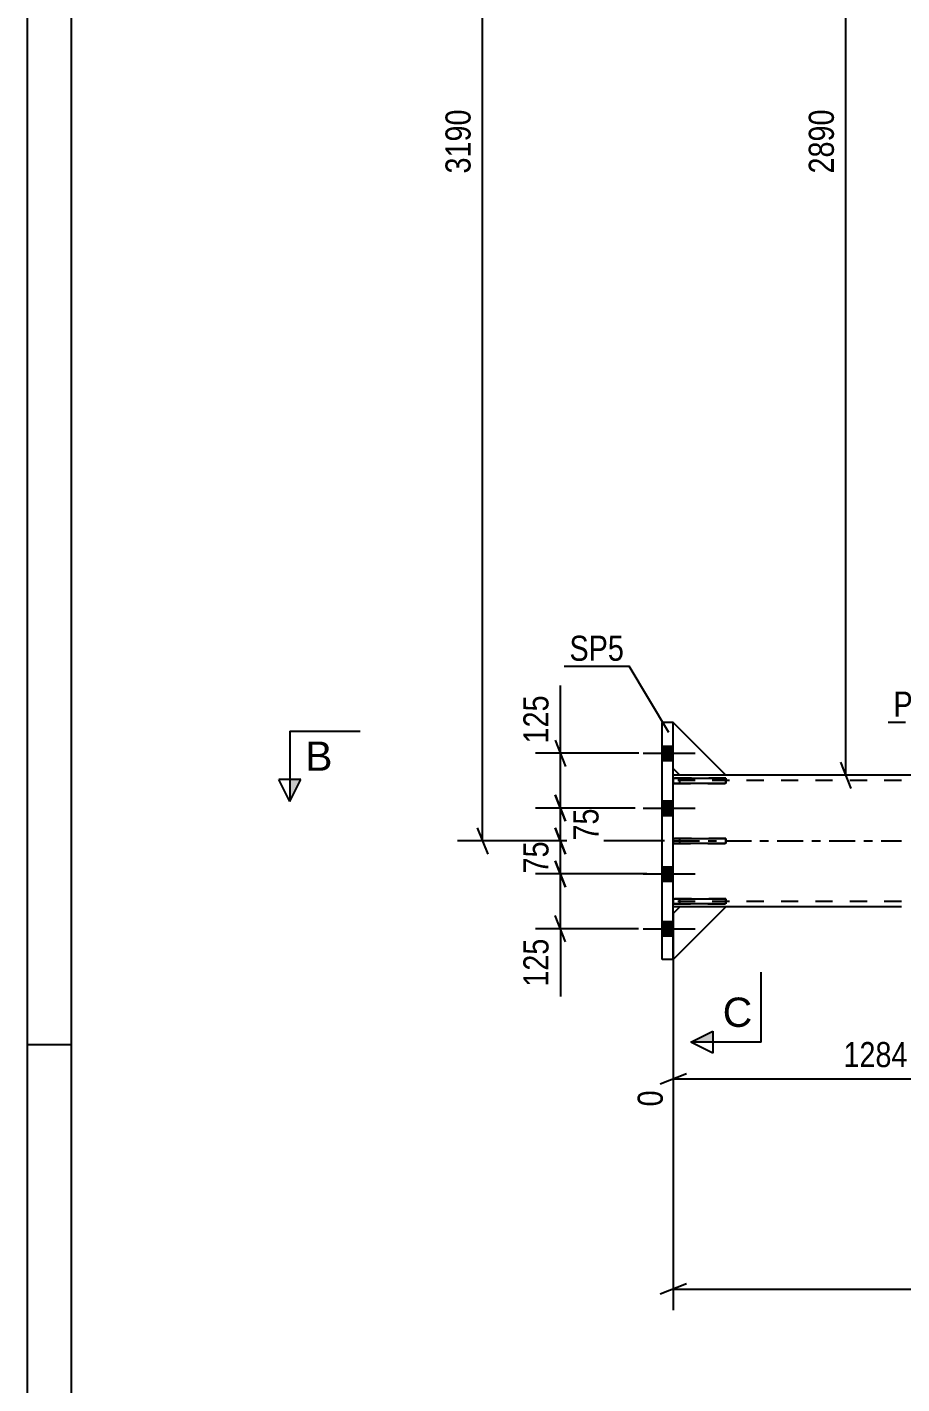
# Model space of a CAD drawing. Header units: millimetres. Extents: x 0 to 1189, y 0 to 841.
# Drawn here: x 0 to 99.7, y 408.3 to 563 of the extents above; entities that cross this region are included whole.
import ezdxf

# ---------------------------------------------------------------- set-up
doc = ezdxf.new("R2010")
doc.units = ezdxf.units.MM
doc.linetypes.add('DXK_LINE_DOT2', pattern=[3.9198, 1.9599, -1.9599])
doc.linetypes.add('DXK_LINE_DOT3', pattern=[5.9187, 2.979, -0.9799, 0.9799, -0.9799])
doc.styles.add('Arial', font='arial.ttf', dxfattribs={"height": 0.2})
doc.styles.add('Arial Narrow', font='ARIALN.TTF', dxfattribs={"height": 0.2})

# ---------------------------------------------------------------- blocks, each defined once
blk = doc.blocks.new('Unknown-814738513-1135')
at = {"color": 5, "linetype": 'Continuous'}
for p, q in [((0, 841), (0, 0)), ((5, 836), (5, 5)), ((5, 447), (0, 447))]:
    blk.add_line(p, q, dxfattribs=at)
blk = doc.blocks.new('Bolt-814738513-4266 - 4109')
at = {"linetype": 'Continuous'}
for points in [[(72.38, 481.05), (72.38, 479.4), (73.63, 479.4), (73.63, 481.05)], [(72.38, 481.05), (72.38, 479.4), (73.63, 479.4), (73.63, 481.05)], [(72.38, 481.05), (72.38, 479.4), (73.63, 479.4), (73.63, 481.05)], [(72.38, 474.8), (72.38, 473.15), (73.63, 473.15), (73.63, 474.8)], [(72.38, 474.8), (72.38, 473.15), (73.63, 473.15), (73.63, 474.8)], [(72.38, 467.3), (72.38, 465.65), (73.63, 465.65), (73.63, 467.3)], [(72.38, 467.3), (72.38, 465.65), (73.63, 465.65), (73.63, 467.3)], [(72.38, 461.05), (72.38, 459.4), (73.63, 459.4), (73.63, 461.05)], [(72.38, 461.05), (72.38, 459.4), (73.63, 459.4), (73.63, 461.05)], [(72.38, 461.05), (72.38, 459.4), (73.63, 459.4), (73.63, 461.05)]]:
    blk.add_hatch(color=1, dxfattribs=at).paths.add_polyline_path(points)
at = {"color": 1, "linetype": 'Continuous'}
for p, q in [((72.38, 481.05), (73.63, 481.05)), ((72.38, 481.05), (73.63, 481.05)), ((72.38, 481.05), (73.63, 481.05)), ((70.18, 480.23), (76.13, 480.23)), ((70.18, 480.23), (76.13, 480.23)), ((70.18, 480.23), (76.13, 480.23)), ((72.38, 479.4), (73.63, 479.4)), ((72.38, 479.4), (73.63, 479.4)), ((72.38, 479.4), (73.63, 479.4)), ((70.18, 473.98), (76.13, 473.98)), ((70.18, 473.98), (76.13, 473.98)), ((72.38, 474.8), (73.63, 474.8)), ((72.38, 474.8), (73.63, 474.8)), ((72.38, 473.15), (73.63, 473.15)), ((72.38, 473.15), (73.63, 473.15)), ((72.38, 467.3), (73.63, 467.3)), ((72.38, 467.3), (73.63, 467.3)), ((70.18, 466.48), (76.13, 466.48)), ((70.18, 466.48), (76.13, 466.48)), ((72.38, 465.65), (73.63, 465.65)), ((72.38, 465.65), (73.63, 465.65)), ((72.38, 461.05), (73.63, 461.05)), ((72.38, 461.05), (73.63, 461.05)), ((72.38, 461.05), (73.63, 461.05)), ((70.18, 460.23), (76.13, 460.23)), ((70.18, 460.23), (76.13, 460.23)), ((70.18, 460.23), (76.13, 460.23)), ((72.38, 459.4), (73.63, 459.4)), ((72.38, 459.4), (73.63, 459.4)), ((72.38, 459.4), (73.63, 459.4))]:
    blk.add_line(p, q, dxfattribs=at)
blk = doc.blocks.new('Part-814738513-4378 - 4109')
at = {"color": 7, "linetype": 'DXK_LINE_DOT2'}
for p, q in [((79.63, 477.4), (73.63, 477.4)), ((73.63, 477.4), (73.63, 476.8)), ((73.63, 476.8), (79.63, 476.8)), ((74.38, 476.8), (74.38, 477.4)), ((79.63, 476.8), (79.63, 477.4))]:
    blk.add_line(p, q, dxfattribs=at)
blk = doc.blocks.new('Part-814738513-4376 - 4109')
at = {"color": 2, "linetype": 'Continuous'}
for p, q in [((73.63, 463.05), (73.63, 463.65)), ((73.63, 463.65), (79.63, 463.65)), ((79.63, 463.05), (73.63, 463.05)), ((79.63, 463.65), (79.63, 463.05))]:
    blk.add_line(p, q, dxfattribs=at)
at = {"color": 7, "linetype": 'DXK_LINE_DOT2'}
blk.add_line((74.38, 463.05), (74.38, 463.65), dxfattribs=at)
blk = doc.blocks.new('Part-814738513-4331 - 4109')
at = {"color": 2, "linetype": 'Continuous'}
for p, q in [((99.63, 477.73), (73.63, 477.73)), ((74.38, 462.73), (73.63, 462.73)), ((99.63, 462.73), (79.63, 462.73))]:
    blk.add_line(p, q, dxfattribs=at)
at = {"color": 7, "linetype": 'DXK_LINE_DOT2'}
for p, q in [((73.63, 462.73), (73.63, 477.73)), ((99.63, 477.13), (73.63, 477.13)), ((99.63, 463.33), (73.63, 463.33)), ((79.63, 462.73), (74.38, 462.73))]:
    blk.add_line(p, q, dxfattribs=at)
at = {"color": 7, "linetype": 'DXK_LINE_DOT3'}
blk.add_line((73.63, 470.23), (99.63, 470.23), dxfattribs=at)
blk = doc.blocks.new('Part-814738513-4377 - 4109')
at = {"color": 7, "linetype": 'DXK_LINE_DOT2'}
for p, q in [((79.63, 470.53), (73.63, 470.53)), ((73.63, 470.53), (73.63, 469.93)), ((74.38, 469.93), (74.38, 470.53)), ((79.63, 469.93), (79.63, 470.53)), ((73.63, 469.93), (79.63, 469.93))]:
    blk.add_line(p, q, dxfattribs=at)
blk = doc.blocks.new('Part-814738513-4379 - 4109')
at = {"color": 7, "linetype": 'DXK_LINE_DOT2'}
for p, q in [((79.63, 463.65), (73.63, 463.65)), ((73.63, 463.65), (73.63, 463.05)), ((73.63, 463.05), (79.63, 463.05)), ((74.38, 463.05), (74.38, 463.65)), ((79.63, 463.05), (79.63, 463.65))]:
    blk.add_line(p, q, dxfattribs=at)
blk = doc.blocks.new('Part-814738513-4406 - 4109')
at = {"color": 7, "linetype": 'DXK_LINE_DOT2'}
for p, q in [((74.38, 462.73), (73.63, 461.98)), ((73.63, 456.73), (79.63, 462.73)), ((79.63, 462.73), (74.38, 462.73)), ((73.63, 461.98), (73.63, 456.73))]:
    blk.add_line(p, q, dxfattribs=at)
blk = doc.blocks.new('Part-814738513-4409 - 4109')
at = {"color": 2, "linetype": 'Continuous'}
for p, q in [((73.63, 461.98), (74.38, 462.73)), ((73.63, 456.73), (79.63, 462.73)), ((79.63, 462.73), (74.38, 462.73))]:
    blk.add_line(p, q, dxfattribs=at)
at = {"color": 7, "linetype": 'DXK_LINE_DOT2'}
blk.add_line((73.63, 456.73), (73.63, 461.98), dxfattribs=at)
blk = doc.blocks.new('Part-814738513-4412 - 4109')
at = {"color": 7, "linetype": 'DXK_LINE_DOT2'}
for p, q in [((73.63, 478.48), (73.63, 483.73)), ((73.63, 483.73), (79.63, 477.73)), ((74.38, 477.73), (73.63, 478.48)), ((79.63, 477.73), (74.38, 477.73))]:
    blk.add_line(p, q, dxfattribs=at)
blk = doc.blocks.new('Part-814738513-4415 - 4109')
at = {"color": 2, "linetype": 'Continuous'}
for p, q in [((79.63, 477.73), (73.63, 483.73)), ((74.38, 477.73), (73.63, 478.48)), ((79.63, 477.73), (74.38, 477.73))]:
    blk.add_line(p, q, dxfattribs=at)
at = {"color": 7, "linetype": 'DXK_LINE_DOT2'}
for p in [(73.63, 478.48), (73.63, 483.73), (73.63, 483.73)]:
    blk.add_line(p, (73.63, 483.73), dxfattribs=at)
blk = doc.blocks.new('Part-814738513-4416 - 4109')
at = {"color": 2, "linetype": 'Continuous'}
for p, q in [((73.63, 469.93), (73.63, 470.53)), ((73.63, 470.53), (79.63, 470.53)), ((79.63, 470.53), (79.63, 469.93)), ((79.63, 469.93), (73.63, 469.93))]:
    blk.add_line(p, q, dxfattribs=at)
at = {"color": 7, "linetype": 'DXK_LINE_DOT2'}
blk.add_line((74.38, 469.93), (74.38, 470.53), dxfattribs=at)
blk = doc.blocks.new('Part-814738513-4417 - 4109')
at = {"color": 2, "linetype": 'Continuous'}
for p, q in [((73.63, 476.8), (73.63, 477.4)), ((73.63, 477.4), (79.63, 477.4)), ((79.63, 476.8), (73.63, 476.8)), ((79.63, 477.4), (79.63, 476.8))]:
    blk.add_line(p, q, dxfattribs=at)
at = {"color": 7, "linetype": 'DXK_LINE_DOT2'}
blk.add_line((74.38, 476.8), (74.38, 477.4), dxfattribs=at)
blk = doc.blocks.new('Part-814738513-4462 - 4109')
at = {"color": 2, "linetype": 'Continuous'}
for p, q in [((72.38, 456.73), (72.38, 483.73)), ((73.63, 483.73), (72.38, 483.73)), ((73.63, 456.73), (73.63, 483.73)), ((73.63, 456.73), (72.38, 456.73))]:
    blk.add_line(p, q, dxfattribs=at)
blk = doc.blocks.new('StraightDimension-814738513-5176 - 4109')
at = {"color": 7, "linetype": 'Continuous'}
for p, q in [((60.16, 471.73), (61.36, 468.73)), ((72.63, 470.23), (57.91, 470.23)), ((60.76, 466.48), (60.76, 470.23)), ((61.36, 464.98), (60.16, 467.98)), ((70.6, 466.48), (57.91, 466.48))]:
    blk.add_line(p, q, dxfattribs=at)
at = {"color": 0}
blk.add_wipeout([(60.01, 470.78), (55.81, 470.78), (55.81, 465.93), (60.01, 465.93)], dxfattribs=at)
at = {"color": 3, "style": 'Arial Narrow'}
blk.add_text('75', height=2.863, rotation=90.0002, dxfattribs=at).set_placement((59.41, 466.53))
blk = doc.blocks.new('StraightDimension-814738513-5185 - 4109')
at = {"color": 7, "linetype": 'Continuous'}
for p, q in [((60.16, 467.98), (61.36, 464.98)), ((70.6, 466.48), (57.91, 466.48)), ((60.76, 460.23), (60.76, 466.48)), ((61.36, 458.73), (60.16, 461.73)), ((69.67, 460.23), (57.91, 460.23))]:
    blk.add_line(p, q, dxfattribs=at)
at = {"color": 0}
blk.add_wipeout([(60.01, 459.7), (55.81, 459.7), (55.81, 453.02), (60.01, 453.02)], dxfattribs=at)
at = {"color": 7, "linetype": 'Continuous'}
blk.add_line((60.76, 460.23), (60.76, 452.49), dxfattribs=at)
blk.add_line((60.76, 460.23), (60.76, 452.49), dxfattribs=at)
at = {"color": 3, "style": 'Arial Narrow'}
blk.add_text('125', height=2.863, rotation=90.0002, dxfattribs=at).set_placement((59.41, 453.62))
blk = doc.blocks.new('StraightDimension-814738513-5168 - 4109')
at = {"color": 7, "linetype": 'Continuous'}
for p, q in [((51.88, 470.23), (51.88, 629.73)), ((51.28, 471.73), (52.48, 468.73)), ((72.63, 470.23), (49.03, 470.23))]:
    blk.add_line(p, q, dxfattribs=at)
at = {"color": 0}
blk.add_wipeout([(51.13, 554.24), (46.93, 554.24), (46.93, 545.72), (51.13, 545.72)], dxfattribs=at)
at = {"color": 3, "style": 'Arial Narrow'}
blk.add_text('3190', height=2.863, rotation=90.0002, dxfattribs=at).set_placement((50.53, 546.32))
blk = doc.blocks.new('StraightDimension-814738513-5195 - 4109')
at = {"color": 7, "linetype": 'Continuous'}
for p, q in [((60.16, 475.48), (61.36, 472.48)), ((69.29, 473.98), (58.36, 473.98)), ((60.76, 470.23), (60.76, 473.98)), ((61.36, 468.73), (60.16, 471.73)), ((72.63, 470.23), (58.36, 470.23))]:
    blk.add_line(p, q, dxfattribs=at)
at = {"color": 0}
blk.add_wipeout([(65.71, 474.53), (61.51, 474.53), (61.51, 469.68), (65.71, 469.68)], dxfattribs=at)
at = {"color": 3, "style": 'Arial Narrow'}
blk.add_text('75', height=2.863, rotation=90.0002, dxfattribs=at).set_placement((65.11, 470.28))
blk = doc.blocks.new('StraightDimension-814738513-5204 - 4109')
at = {"color": 7, "linetype": 'Continuous'}
for p, q in [((60.16, 481.73), (61.36, 478.73)), ((69.69, 480.23), (57.91, 480.23)), ((60.76, 473.98), (60.76, 480.23)), ((61.36, 472.48), (60.16, 475.48)), ((69.29, 473.98), (57.91, 473.98))]:
    blk.add_line(p, q, dxfattribs=at)
at = {"color": 0}
blk.add_wipeout([(60.01, 487.44), (55.81, 487.44), (55.81, 480.75), (60.01, 480.75)], dxfattribs=at)
at = {"color": 7, "linetype": 'Continuous'}
blk.add_line((60.76, 480.23), (60.76, 487.96), dxfattribs=at)
blk.add_line((60.76, 480.23), (60.76, 487.96), dxfattribs=at)
at = {"color": 3, "style": 'Arial Narrow'}
blk.add_text('125', height=2.863, rotation=90.0002, dxfattribs=at).set_placement((59.41, 481.35))
blk = doc.blocks.new('StraightDimension-814738513-5229 - 4109')
at = {"color": 7, "linetype": 'Continuous'}
for p, q in [((93.88, 620.73), (92.68, 623.73)), ((118.73, 622.23), (90.43, 622.23)), ((93.28, 477.73), (93.28, 622.23)), ((92.68, 479.23), (93.88, 476.23)), ((118.73, 477.73), (90.43, 477.73))]:
    blk.add_line(p, q, dxfattribs=at)
at = {"color": 0}
blk.add_wipeout([(92.53, 554.24), (88.33, 554.24), (88.33, 545.72), (92.53, 545.72)], dxfattribs=at)
at = {"color": 3, "style": 'Arial Narrow'}
blk.add_text('2890', height=2.863, rotation=90.0002, dxfattribs=at).set_placement((91.93, 546.32))
blk = doc.blocks.new('StraightDimension-814738513-5536 - 4109')
at = {"color": 7, "linetype": 'Continuous'}
for p, q in [((73.63, 455.73), (73.63, 416.75)), ((75.13, 419.75), (72.13, 418.55)), ((73.63, 419.15), (835.48, 419.15))]:
    blk.add_line(p, q, dxfattribs=at)
blk = doc.blocks.new('StraightDimension-814738513-17047 - 4109')
at = {"color": 7, "linetype": 'Continuous'}
for p, q in [((119.73, 476.73), (119.73, 434.49)), ((73.63, 461.73), (73.63, 439.97)), ((75.13, 443.7), (72.13, 442.5)), ((73.63, 443.1), (119.73, 443.1)), ((118.23, 442.5), (121.23, 443.7))]:
    blk.add_line(p, q, dxfattribs=at)
at = {"color": 0}
blk.add_wipeout([(100.93, 443.85), (100.93, 448.05), (92.42, 448.05), (92.42, 443.85)], dxfattribs=at)
at = {"color": 0, "linetype": 'Continuous'}
for points in [[(73.03, 442.4), (68.83, 442.4), (68.83, 439.37), (73.03, 439.37)], [(119.13, 442.4), (114.93, 442.4), (114.93, 433.89), (119.13, 433.89)]]:
    blk.add_wipeout(points, dxfattribs=at)
at = {"color": 3, "style": 'Arial Narrow'}
blk.add_text('1284', height=2.863, dxfattribs=at).set_placement((93.02, 444.45))
at = {"color": 3, "linetype": 'Continuous', "style": 'Arial Narrow'}
for s, height, p in [('0', 2.86, (72.43, 439.97)), ('1284', 2.863, (118.53, 434.49))]:
    blk.add_text(s, height=height, rotation=90.0002, dxfattribs=at).set_placement(p)
blk = doc.blocks.new('Mark-814738513-4458 - 4109')
at = {"color": 0}
blk.add_wipeout([(68.01, 490.77), (68.01, 493.77), (61.8, 493.77), (61.8, 490.77)], dxfattribs=at)
blk.add_wipeout([(68.01, 490.77), (68.01, 493.77), (61.8, 493.77), (61.8, 490.77)], dxfattribs=at)
at = {"color": 30, "linetype": 'Continuous'}
for p in [(61.2, 490.17), (73.12, 482.6)]:
    blk.add_line(p, (68.61, 490.17), dxfattribs=at)
at = {"color": 3, "style": 'Arial Narrow'}
blk.add_text('SP5', height=2.863, dxfattribs=at).set_placement((61.8, 490.77))
blk = doc.blocks.new('SectionMark-814738513-5704 - 4109')
at = {"linetype": 'Continuous'}
blk.add_hatch(color=6, dxfattribs=at).paths.add_polyline_path([(78.13, 448.54), (78.13, 447.29), (75.63, 447.29)])
at = {"color": 6, "linetype": 'Continuous'}
for p, q in [((83.63, 447.29), (83.63, 455.29)), ((75.63, 447.29), (78.13, 448.54)), ((78.13, 448.54), (78.13, 446.04)), ((83.63, 447.29), (75.63, 447.29)), ((78.13, 446.04), (75.63, 447.29))]:
    blk.add_line(p, q, dxfattribs=at)
at = {"color": 0, "linetype": 'Continuous'}
blk.add_wipeout([(82.63, 449.04), (82.63, 452.54), (79.26, 452.54), (79.26, 449.04)], dxfattribs=at)
at = {"color": 3, "linetype": 'Continuous', "style": 'Arial'}
blk.add_text('C', height=3.34, dxfattribs=at).set_placement((79.26, 449.04))
blk = doc.blocks.new('SectionMark-814738513-5708 - 4109')
at = {"linetype": 'Continuous'}
blk.add_hatch(color=6, dxfattribs=at).paths.add_polyline_path([(29.93, 477.23), (31.18, 477.23), (29.93, 474.73)])
at = {"color": 6, "linetype": 'Continuous'}
for p, q in [((29.93, 482.73), (37.93, 482.73)), ((29.93, 482.73), (29.93, 474.73)), ((29.93, 474.73), (28.68, 477.23)), ((31.18, 477.23), (28.68, 477.23)), ((29.93, 474.73), (31.18, 477.23))]:
    blk.add_line(p, q, dxfattribs=at)
at = {"color": 0, "linetype": 'Continuous'}
blk.add_wipeout([(34.79, 478.23), (34.79, 481.73), (31.68, 481.73), (31.68, 478.23)], dxfattribs=at)
at = {"color": 3, "linetype": 'Continuous', "style": 'Arial'}
blk.add_text('B', height=3.34, dxfattribs=at).set_placement((31.68, 478.23))
blk = doc.blocks.new('MarkSet-814738513-5785 - 4109')
at = {"color": 0}
for points in [[(108.22, 484.39), (108.22, 487.39), (98.72, 487.39), (98.72, 484.39)], [(113.5, 484.39), (113.5, 487.39), (109.12, 487.39), (109.12, 484.39)]]:
    blk.add_wipeout(points, dxfattribs=at)
for points in [[(108.22, 484.39), (108.22, 487.39), (98.72, 487.39), (98.72, 484.39)], [(113.5, 484.39), (113.5, 487.39), (109.12, 487.39), (109.12, 484.39)]]:
    blk.add_wipeout(points, dxfattribs=at)
at = {"color": 30, "linetype": 'DXK_LINE_DOT2'}
for p in [(98.12, 483.79), (120.03, 479.09)]:
    blk.add_line(p, (114.1, 483.79), dxfattribs=at)
at = {"color": 3, "style": 'Arial Narrow'}
for s, p in [('PL423', (98.72, 484.39)), ('BS', (109.12, 484.39))]:
    blk.add_text(s, height=2.863, dxfattribs=at).set_placement(p)

msp = doc.modelspace()

# ---------------------------------------------------------------- block references
for name in ['Unknown-814738513-1135', 'Part-814738513-4462 - 4109', 'Part-814738513-4412 - 4109', 'Part-814738513-4415 - 4109', 'Bolt-814738513-4266 - 4109', 'Part-814738513-4331 - 4109', 'Part-814738513-4378 - 4109', 'Part-814738513-4417 - 4109', 'Part-814738513-4377 - 4109', 'Part-814738513-4416 - 4109', 'Part-814738513-4376 - 4109', 'Part-814738513-4379 - 4109', 'Part-814738513-4406 - 4109', 'Part-814738513-4409 - 4109']:
    msp.add_blockref(name, (0, 0))

# ---------------------------------------------------------------- next in the draw order: block references
for name in ['StraightDimension-814738513-5229 - 4109', 'StraightDimension-814738513-5176 - 4109']:
    msp.add_blockref(name, (0, 0))

# ---------------------------------------------------------------- next in the draw order: block references
msp.add_blockref('StraightDimension-814738513-5185 - 4109', (0, 0))

# ---------------------------------------------------------------- next in the draw order: block references
msp.add_blockref('StraightDimension-814738513-5168 - 4109', (0, 0))

# ---------------------------------------------------------------- next in the draw order: block references
msp.add_blockref('StraightDimension-814738513-5195 - 4109', (0, 0))

# ---------------------------------------------------------------- next in the draw order: block references
for name in ['StraightDimension-814738513-5536 - 4109', 'StraightDimension-814738513-5204 - 4109']:
    msp.add_blockref(name, (0, 0))

# ---------------------------------------------------------------- next in the draw order: block references
for name in ['Mark-814738513-4458 - 4109', 'StraightDimension-814738513-17047 - 4109']:
    msp.add_blockref(name, (0, 0))

# ---------------------------------------------------------------- next in the draw order: block references
msp.add_blockref('SectionMark-814738513-5704 - 4109', (0, 0))

# ---------------------------------------------------------------- next in the draw order: block references
msp.add_blockref('SectionMark-814738513-5708 - 4109', (0, 0))

# ---------------------------------------------------------------- next in the draw order: block references
msp.add_blockref('MarkSet-814738513-5785 - 4109', (0, 0))

doc.saveas('drawing.dxf')
